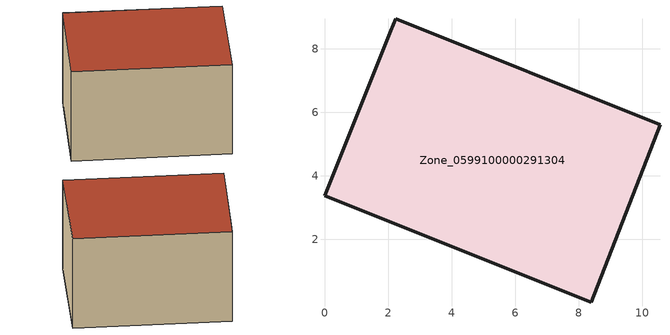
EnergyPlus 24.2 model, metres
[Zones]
Zone_0599100000291304
 floor ground (C_G): 10.55,5.61 8.39,0.03 0,3.37 2.09,8.57 2.24,8.94 z0
 wall outside (C_F): 8.39,0.03 10.55,5.61 2.24,8.94 2.09,8.57 0,3.37 8.39,0.03 z0:5.98
 roof outside (C_R): 10.55,5.61 2.24,8.94 2.09,8.57 0,3.37 8.39,0.03 z5.98
[BUILDING]
Pand.0599100000291304: North Axis=0; Terrain=City; Loads Convergence Tolerance Value=0.04; Temperature Convergence Tolerance Value=0.4; Solar Distribution=FullExterior; Maximum Number of Warmup Days=25; Minimum Number of Warmup Days=1
[Site:Location]
Rotterdam.The.Hague.AP_ZH_NLD Design_Conditions: Latitude=51.96; Longitude=4.45; Time Zone=1; Elevation=-4.5
[SITE:GROUNDTEMPERATURE:BUILDINGSURFACE]
18, 18, 18, 18, 18, 18, 18, 18, 18, 18, 18, 18
[MATERIAL] Thermal Absorptance=0.9; Solar Absorptance=0.7; Visible Absorptance=0.7
Name | Roughness | Thickness | Conductivity | Density | Specific Heat
G.TI.1975-1991 | MediumSmooth | 0.15 | 0.288461 | 540 | 1210
F.TI.1975-1991 | Rough | 0.3 | 0.230769 | 1920 | 840
R.TI.1975-1991 | MediumRough | 0.2 | 0.153846 | 1500 | 1000
[CONSTRUCTION]
C_G: G.TI.1975-1991
C_F: F.TI.1975-1991
C_R: R.TI.1975-1991
[ZONE]
Zone_0599100000291304: Type=1; Multiplier=1; Ceiling Height=Autocalculate; Volume=Autocalculate; Floor Area=autocalculate; Part of Total Floor Area=Yes
[ZONEINFILTRATION:DESIGNFLOWRATE]
Infil_Zone_0599100000291304: Zone or ZoneList or Space or SpaceList=Zone_0599100000291304; Schedule=AlwaysOn; Design Flow Rate Calculation Method=Flow/Area; Flow Rate per Floor Area=0.003; Constant Term Coefficient=1; Temperature Term Coefficient=0; Velocity Term Coefficient=0; Velocity Squared Term Coefficient=0
[HVACTEMPLATE:ZONE:IDEALLOADSAIRSYSTEM]
Zone_0599100000291304: Maximum Heating Supply Air Temperature=50; Minimum Cooling Supply Air Temperature=13; Maximum Heating Supply Air Humidity Ratio=0.0156; Minimum Cooling Supply Air Humidity Ratio=0.0077; Heating Limit=NoLimit; Cooling Limit=NoLimit; Dehumidification Control Type=ConstantSensibleHeatRatio; Cooling Sensible Heat Ratio=0.7; Dehumidification Setpoint=60; Humidification Control Type=None; Humidification Setpoint=30; Outdoor Air Method=None; Outdoor Air Flow Rate per Person=0.00944; Outdoor Air Flow Rate per Zone Floor Area=0; Outdoor Air Flow Rate per Zone=0; Demand Controlled Ventilation Type=None; Outdoor Air Economizer Type=NoEconomizer; Heat Recovery Type=None; Sensible Heat Recovery Effectiveness=0.7; Latent Heat Recovery Effectiveness=0.65
[ZONECONTROL:THERMOSTAT]
ThermostatControl_Zone_0599100000291304: Zone or ZoneList=Zone_0599100000291304; Control Type Schedule=DualSetpointControlType; Control 1=Thermostat_Zone_0599100000291304; Temperature Difference Between Cutout And Setpoint=0
[THERMOSTATSETPOINT:DUALSETPOINT]
Thermostat_Zone_0599100000291304: Heating Setpoint Temperature Schedule=HeatingSetpoint_Zone_0599100000291304; Cooling Setpoint Temperature Schedule=CoolingSetpoint_Zone_0599100000291304
[SCHEDULE:COMPACT]
HeatingSetpoint_Zone_0599100000291304: Through: 12/31, For: AllDays, Until: 24:00, 21
CoolingSetpoint_Zone_0599100000291304: Through: 12/31, For: AllDays, Until: 24:00, 24
DualSetpointControlType: Through: 12/31, For: AllDays, Until: 24:00, 4
AlwaysOn: Through: 12/31, For: AllDays, Until: 24:00, 1
